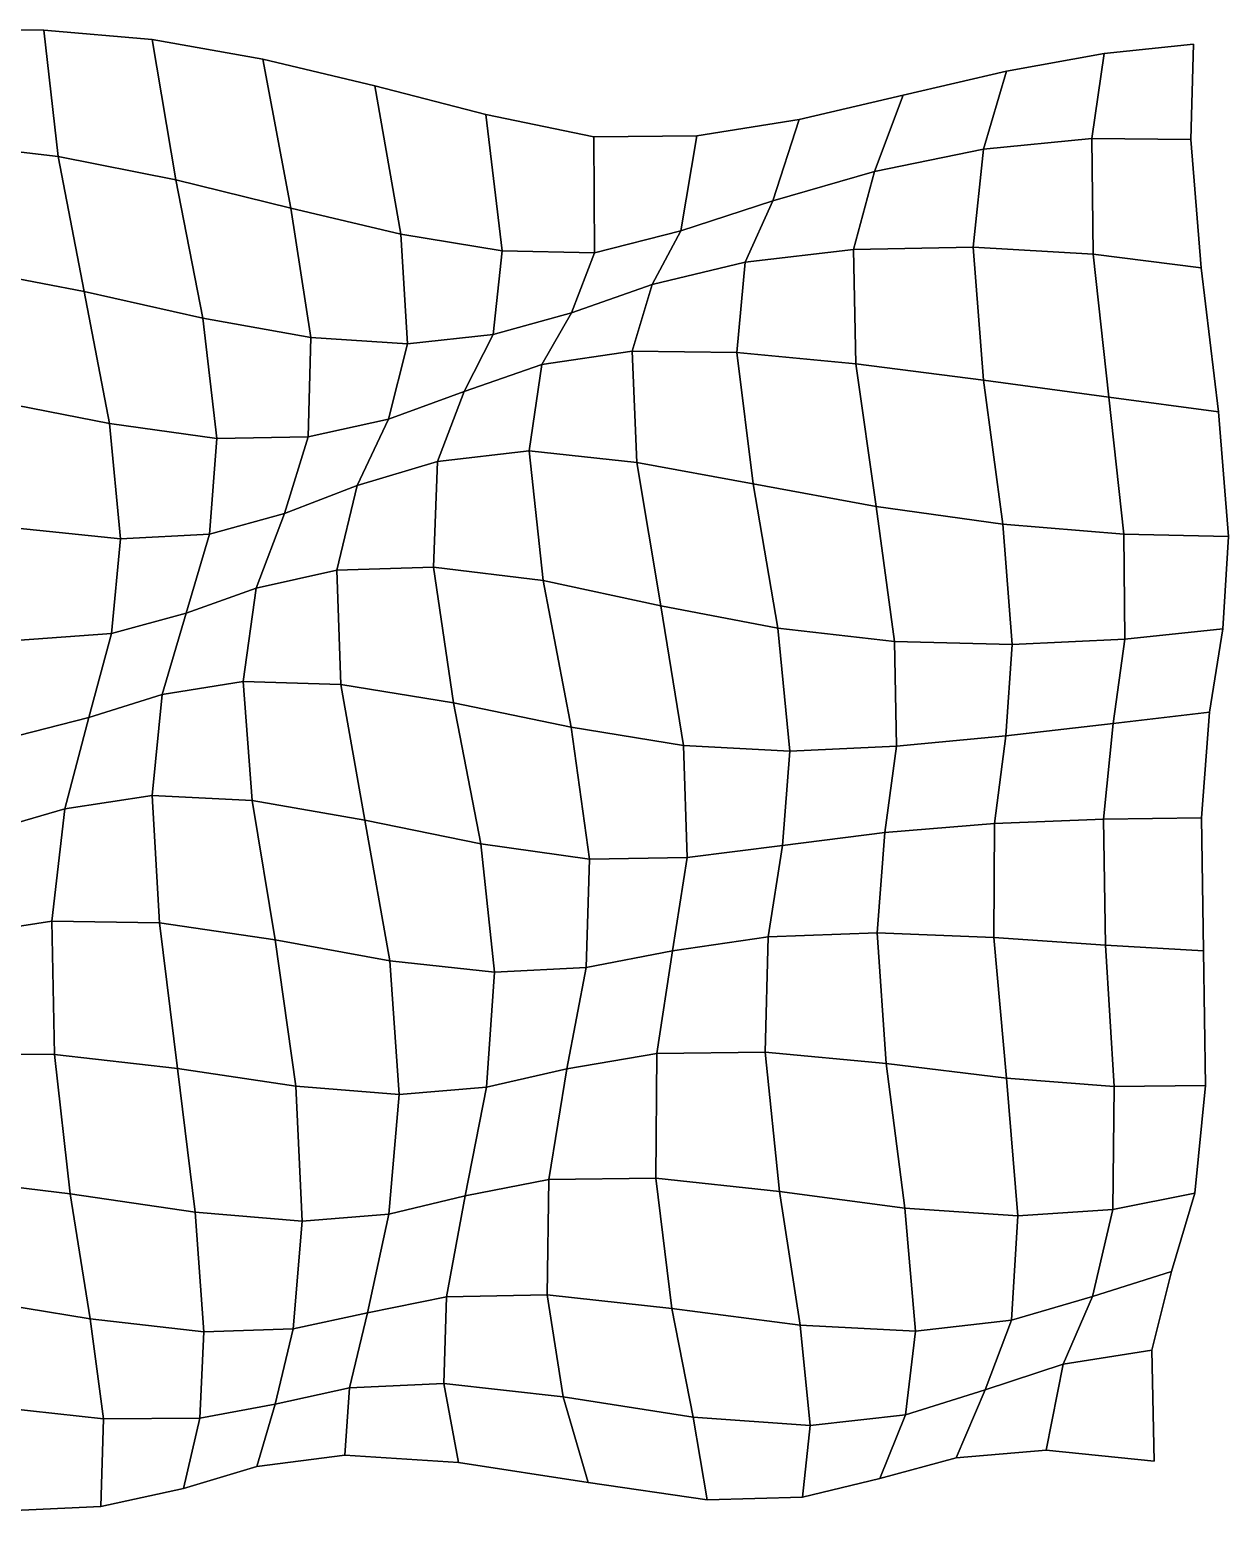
# Model space of a CAD drawing. Extents: x -161 to 226, y -128 to 123.
# Drawn here: x 25.9 to 226.3, y -125.2 to 122.5 of the extents above; entities that cross this region are included whole.
import ezdxf

# ---------------------------------------------------------------- set-up
doc = ezdxf.new("R2010")
doc.units = 0

msp = doc.modelspace()

# ---------------------------------------------------------------- linework, layer by layer
for points in [[(11.129912, 103.556992, 0.113869), (30.659983, 101.298538, 0.054351), (28.226265, 122.436394, 0.165864), (10.43576, 122.500076, -0.056439)], [(11.129912, 103.556992, 0.113869), (10.43576, 122.500076, -0.056439), (28.226265, 122.436394, 0.165864), (30.659983, 101.298538, 0.054351)], [(30.659983, 101.298538, 0.054351), (50.292259, 97.38485, -0.363871), (46.348145, 120.840393, -0.131485), (28.226265, 122.436394, 0.165864)], [(30.659983, 101.298538, 0.054351), (28.226265, 122.436394, 0.165864), (46.348145, 120.840393, -0.131485), (50.292259, 97.38485, -0.363871)], [(50.292259, 97.38485, -0.363871), (69.558548, 92.664703, -0.752942), (64.839272, 117.590988, -0.790169), (46.348145, 120.840393, -0.131485)], [(50.292259, 97.38485, -0.363871), (46.348145, 120.840393, -0.131485), (64.839272, 117.590988, -0.790169), (69.558548, 92.664703, -0.752942)], [(203.464096, 104.305305, -10.235073), (220.017929, 104.144096, -8.811409), (220.472977, 120.073524, -6.610961), (205.514603, 118.522903, -9.781789)], [(203.464096, 104.305305, -10.235073), (205.514603, 118.522903, -9.781789), (220.472977, 120.073524, -6.610961), (220.017929, 104.144096, -8.811409)], [(69.558548, 92.664703, -0.752942), (87.916672, 88.324089, -0.771845), (83.558258, 113.097473, -1.60099), (64.839272, 117.590988, -0.790169)], [(69.558548, 92.664703, -0.752942), (64.839272, 117.590988, -0.790169), (83.558258, 113.097473, -1.60099), (87.916672, 88.324089, -0.771845)], [(185.370819, 102.533638, -9.135234), (203.464096, 104.305305, -10.235073), (205.514603, 118.522903, -9.781789), (189.198853, 115.570473, -10.922756)], [(185.370819, 102.533638, -9.135234), (189.198853, 115.570473, -10.922756), (205.514603, 118.522903, -9.781789), (203.464096, 104.305305, -10.235073)], [(167.118378, 98.807701, -6.288638), (185.370819, 102.533638, -9.135234), (189.198853, 115.570473, -10.922756), (171.935089, 111.5177, -10.015054)], [(167.118378, 98.807701, -6.288638), (171.935089, 111.5177, -10.015054), (189.198853, 115.570473, -10.922756), (185.370819, 102.533638, -9.135234)], [(87.916672, 88.324089, -0.771845), (104.866936, 85.547951, -0.423244), (102.126274, 108.326698, -2.551062), (83.558258, 113.097473, -1.60099)], [(87.916672, 88.324089, -0.771845), (83.558258, 113.097473, -1.60099), (102.126274, 108.326698, -2.551062), (104.866936, 85.547951, -0.423244)], [(150.123932, 93.865562, -3.176717), (167.118378, 98.807701, -6.288638), (171.935089, 111.5177, -10.015054), (154.547852, 107.460701, -7.926346)], [(150.123932, 93.865562, -3.176717), (154.547852, 107.460701, -7.926346), (171.935089, 111.5177, -10.015054), (167.118378, 98.807701, -6.288638)], [(104.866936, 85.547951, -0.423244), (120.302025, 85.183922, -0.194877), (120.192978, 104.579475, -3.935951), (102.126274, 108.326698, -2.551062)], [(104.866936, 85.547951, -0.423244), (102.126274, 108.326698, -2.551062), (120.192978, 104.579475, -3.935951), (120.302025, 85.183922, -0.194877)], [(134.770645, 88.873596, -1.015427), (150.123932, 93.865562, -3.176717), (154.547852, 107.460701, -7.926346), (137.405075, 104.771469, -5.700324)], [(134.770645, 88.873596, -1.015427), (137.405075, 104.771469, -5.700324), (154.547852, 107.460701, -7.926346), (150.123932, 93.865562, -3.176717)], [(120.302025, 85.183922, -0.194877), (134.770645, 88.873596, -1.015427), (137.405075, 104.771469, -5.700324), (120.192978, 104.579475, -3.935951)], [(120.302025, 85.183922, -0.194877), (120.192978, 104.579475, -3.935951), (137.405075, 104.771469, -5.700324), (134.770645, 88.873596, -1.015427)], [(183.623764, 86.159637, -5.518043), (203.693344, 84.969551, -8.615091), (203.464096, 104.305305, -10.235073), (185.370819, 102.533638, -9.135234)], [(183.623764, 86.159637, -5.518043), (185.370819, 102.533638, -9.135234), (203.464096, 104.305305, -10.235073), (203.693344, 84.969551, -8.615091)], [(203.693344, 84.969551, -8.615091), (221.732681, 82.677872, -9.131246), (220.017929, 104.144096, -8.811409), (203.464096, 104.305305, -10.235073)], [(203.693344, 84.969551, -8.615091), (203.464096, 104.305305, -10.235073), (220.017929, 104.144096, -8.811409), (221.732681, 82.677872, -9.131246)], [(14.009765, 82.76268, -0.288332), (34.987026, 78.70369, -0.479485), (30.659983, 101.298538, 0.054351), (11.129912, 103.556992, 0.113869)], [(14.009765, 82.76268, -0.288332), (11.129912, 103.556992, 0.113869), (30.659983, 101.298538, 0.054351), (34.987026, 78.70369, -0.479485)], [(163.587936, 85.767853, -1.256935), (183.623764, 86.159637, -5.518043), (185.370819, 102.533638, -9.135234), (167.118378, 98.807701, -6.288638)], [(163.587936, 85.767853, -1.256935), (167.118378, 98.807701, -6.288638), (185.370819, 102.533638, -9.135234), (183.623764, 86.159637, -5.518043)], [(34.987026, 78.70369, -0.479485), (54.815304, 74.282639, -0.742433), (50.292259, 97.38485, -0.363871), (30.659983, 101.298538, 0.054351)], [(34.987026, 78.70369, -0.479485), (30.659983, 101.298538, 0.054351), (50.292259, 97.38485, -0.363871), (54.815304, 74.282639, -0.742433)], [(54.815304, 74.282639, -0.742433), (72.906349, 71.014534, -0.582525), (69.558548, 92.664703, -0.752942), (50.292259, 97.38485, -0.363871)], [(54.815304, 74.282639, -0.742433), (50.292259, 97.38485, -0.363871), (69.558548, 92.664703, -0.752942), (72.906349, 71.014534, -0.582525)], [(145.475616, 83.643173, 2.331428), (163.587936, 85.767853, -1.256935), (167.118378, 98.807701, -6.288638), (150.123932, 93.865562, -3.176717)], [(145.475616, 83.643173, 2.331428), (150.123932, 93.865562, -3.176717), (167.118378, 98.807701, -6.288638), (163.587936, 85.767853, -1.256935)], [(72.906349, 71.014534, -0.582525), (89.044792, 69.996689, 0.356927), (87.916672, 88.324089, -0.771845), (69.558548, 92.664703, -0.752942)], [(72.906349, 71.014534, -0.582525), (69.558548, 92.664703, -0.752942), (87.916672, 88.324089, -0.771845), (89.044792, 69.996689, 0.356927)], [(129.941879, 79.913261, 4.074838), (145.475616, 83.643173, 2.331428), (150.123932, 93.865562, -3.176717), (134.770645, 88.873596, -1.015427)], [(129.941879, 79.913261, 4.074838), (134.770645, 88.873596, -1.015427), (150.123932, 93.865562, -3.176717), (145.475616, 83.643173, 2.331428)], [(89.044792, 69.996689, 0.356927), (103.367104, 71.537178, 2.028534), (104.866936, 85.547951, -0.423244), (87.916672, 88.324089, -0.771845)], [(89.044792, 69.996689, 0.356927), (87.916672, 88.324089, -0.771845), (104.866936, 85.547951, -0.423244), (103.367104, 71.537178, 2.028534)], [(116.452072, 75.131073, 3.854017), (129.941879, 79.913261, 4.074838), (134.770645, 88.873596, -1.015427), (120.302025, 85.183922, -0.194877)], [(116.452072, 75.131073, 3.854017), (120.302025, 85.183922, -0.194877), (134.770645, 88.873596, -1.015427), (129.941879, 79.913261, 4.074838)], [(103.367104, 71.537178, 2.028534), (116.452072, 75.131073, 3.854017), (120.302025, 85.183922, -0.194877), (104.866936, 85.547951, -0.423244)], [(103.367104, 71.537178, 2.028534), (104.866936, 85.547951, -0.423244), (120.302025, 85.183922, -0.194877), (116.452072, 75.131073, 3.854017)], [(144.126755, 68.543892, 6.856968), (163.983398, 66.612778, 3.115497), (163.587936, 85.767853, -1.256935), (145.475616, 83.643173, 2.331428)], [(144.126755, 68.543892, 6.856968), (145.475616, 83.643173, 2.331428), (163.587936, 85.767853, -1.256935), (163.983398, 66.612778, 3.115497)], [(163.983398, 66.612778, 3.115497), (185.347992, 63.875656, -1.903019), (183.623764, 86.159637, -5.518043), (163.587936, 85.767853, -1.256935)], [(163.983398, 66.612778, 3.115497), (163.587936, 85.767853, -1.256935), (183.623764, 86.159637, -5.518043), (185.347992, 63.875656, -1.903019)], [(185.347992, 63.875656, -1.903019), (206.295822, 61.049259, -6.266135), (203.693344, 84.969551, -8.615091), (183.623764, 86.159637, -5.518043)], [(185.347992, 63.875656, -1.903019), (183.623764, 86.159637, -5.518043), (203.693344, 84.969551, -8.615091), (206.295822, 61.049259, -6.266135)], [(206.295822, 61.049259, -6.266135), (224.6427, 58.621609, -8.219111), (221.732681, 82.677872, -9.131246), (203.693344, 84.969551, -8.615091)], [(206.295822, 61.049259, -6.266135), (203.693344, 84.969551, -8.615091), (221.732681, 82.677872, -9.131246), (224.6427, 58.621609, -8.219111)], [(18.355474, 60.710381, -0.965712), (39.210003, 56.651306, -0.910897), (34.987026, 78.70369, -0.479485), (14.009765, 82.76268, -0.288332)], [(18.355474, 60.710381, -0.965712), (14.009765, 82.76268, -0.288332), (34.987026, 78.70369, -0.479485), (39.210003, 56.651306, -0.910897)], [(126.611259, 68.769882, 8.29543), (144.126755, 68.543892, 6.856968), (145.475616, 83.643173, 2.331428), (129.941879, 79.913261, 4.074838)], [(126.611259, 68.769882, 8.29543), (129.941879, 79.913261, 4.074838), (145.475616, 83.643173, 2.331428), (144.126755, 68.543892, 6.856968)], [(111.486816, 66.540436, 7.508692), (126.611259, 68.769882, 8.29543), (129.941879, 79.913261, 4.074838), (116.452072, 75.131073, 3.854017)], [(111.486816, 66.540436, 7.508692), (116.452072, 75.131073, 3.854017), (129.941879, 79.913261, 4.074838), (126.611259, 68.769882, 8.29543)], [(39.210003, 56.651306, -0.910897), (57.19186, 54.160713, -0.633072), (54.815304, 74.282639, -0.742433), (34.987026, 78.70369, -0.479485)], [(39.210003, 56.651306, -0.910897), (34.987026, 78.70369, -0.479485), (54.815304, 74.282639, -0.742433), (57.19186, 54.160713, -0.633072)], [(98.527328, 61.986275, 4.687733), (111.486816, 66.540436, 7.508692), (116.452072, 75.131073, 3.854017), (103.367104, 71.537178, 2.028534)], [(98.527328, 61.986275, 4.687733), (103.367104, 71.537178, 2.028534), (116.452072, 75.131073, 3.854017), (111.486816, 66.540436, 7.508692)], [(57.19186, 54.160713, -0.633072), (72.448959, 54.40892, 0.285185), (72.906349, 71.014534, -0.582525), (54.815304, 74.282639, -0.742433)], [(57.19186, 54.160713, -0.633072), (54.815304, 74.282639, -0.742433), (72.906349, 71.014534, -0.582525), (72.448959, 54.40892, 0.285185)], [(72.448959, 54.40892, 0.285185), (85.859261, 57.387405, 2.093662), (89.044792, 69.996689, 0.356927), (72.906349, 71.014534, -0.582525)], [(72.448959, 54.40892, 0.285185), (72.906349, 71.014534, -0.582525), (89.044792, 69.996689, 0.356927), (85.859261, 57.387405, 2.093662)], [(85.859261, 57.387405, 2.093662), (98.527328, 61.986275, 4.687733), (103.367104, 71.537178, 2.028534), (89.044792, 69.996689, 0.356927)], [(85.859261, 57.387405, 2.093662), (89.044792, 69.996689, 0.356927), (103.367104, 71.537178, 2.028534), (98.527328, 61.986275, 4.687733)], [(109.389328, 52.091503, 10.513607), (127.386185, 50.160557, 11.222228), (126.611259, 68.769882, 8.29543), (111.486816, 66.540436, 7.508692)], [(109.389328, 52.091503, 10.513607), (111.486816, 66.540436, 7.508692), (126.611259, 68.769882, 8.29543), (127.386185, 50.160557, 11.222228)], [(127.386185, 50.160557, 11.222228), (146.824753, 46.559002, 9.741722), (144.126755, 68.543892, 6.856968), (126.611259, 68.769882, 8.29543)], [(127.386185, 50.160557, 11.222228), (126.611259, 68.769882, 8.29543), (144.126755, 68.543892, 6.856968), (146.824753, 46.559002, 9.741722)], [(146.824753, 46.559002, 9.741722), (167.402191, 42.767727, 5.935435), (163.983398, 66.612778, 3.115497), (144.126755, 68.543892, 6.856968)], [(146.824753, 46.559002, 9.741722), (144.126755, 68.543892, 6.856968), (163.983398, 66.612778, 3.115497), (167.402191, 42.767727, 5.935435)], [(94.077507, 50.325798, 7.436143), (109.389328, 52.091503, 10.513607), (111.486816, 66.540436, 7.508692), (98.527328, 61.986275, 4.687733)], [(94.077507, 50.325798, 7.436143), (98.527328, 61.986275, 4.687733), (111.486816, 66.540436, 7.508692), (109.389328, 52.091503, 10.513607)], [(167.402191, 42.767727, 5.935435), (188.565323, 39.806362, 0.682256), (185.347992, 63.875656, -1.903019), (163.983398, 66.612778, 3.115497)], [(167.402191, 42.767727, 5.935435), (163.983398, 66.612778, 3.115497), (185.347992, 63.875656, -1.903019), (188.565323, 39.806362, 0.682256)], [(80.644455, 46.29995, 4.449729), (94.077507, 50.325798, 7.436143), (98.527328, 61.986275, 4.687733), (85.859261, 57.387405, 2.093662)], [(80.644455, 46.29995, 4.449729), (85.859261, 57.387405, 2.093662), (98.527328, 61.986275, 4.687733), (94.077507, 50.325798, 7.436143)], [(188.565323, 39.806362, 0.682256), (208.819275, 38.155014, -4.140823), (206.295822, 61.049259, -6.266135), (185.347992, 63.875656, -1.903019)], [(188.565323, 39.806362, 0.682256), (185.347992, 63.875656, -1.903019), (206.295822, 61.049259, -6.266135), (208.819275, 38.155014, -4.140823)], [(22.186365, 39.344353, -1.630153), (41.04895, 37.395824, -0.902263), (39.210003, 56.651306, -0.910897), (18.355474, 60.710381, -0.965712)], [(22.186365, 39.344353, -1.630153), (18.355474, 60.710381, -0.965712), (39.210003, 56.651306, -0.910897), (41.04895, 37.395824, -0.902263)], [(208.819275, 38.155014, -4.140823), (226.292877, 37.791634, -6.748773), (224.6427, 58.621609, -8.219111), (206.295822, 61.049259, -6.266135)], [(208.819275, 38.155014, -4.140823), (206.295822, 61.049259, -6.266135), (224.6427, 58.621609, -8.219111), (226.292877, 37.791634, -6.748773)], [(68.454948, 41.608612, 2.010206), (80.644455, 46.29995, 4.449729), (85.859261, 57.387405, 2.093662), (72.448959, 54.40892, 0.285185)], [(68.454948, 41.608612, 2.010206), (72.448959, 54.40892, 0.285185), (85.859261, 57.387405, 2.093662), (80.644455, 46.29995, 4.449729)], [(41.04895, 37.395824, -0.902263), (55.949421, 38.182484, 0.25144), (57.19186, 54.160713, -0.633072), (39.210003, 56.651306, -0.910897)], [(41.04895, 37.395824, -0.902263), (39.210003, 56.651306, -0.910897), (57.19186, 54.160713, -0.633072), (55.949421, 38.182484, 0.25144)], [(55.949421, 38.182484, 0.25144), (68.454948, 41.608612, 2.010206), (72.448959, 54.40892, 0.285185), (57.19186, 54.160713, -0.633072)], [(55.949421, 38.182484, 0.25144), (57.19186, 54.160713, -0.633072), (72.448959, 54.40892, 0.285185), (68.454948, 41.608612, 2.010206)], [(93.398598, 32.651146, 9.990458), (111.737534, 30.421755, 12.770435), (109.389328, 52.091503, 10.513607), (94.077507, 50.325798, 7.436143)], [(93.398598, 32.651146, 9.990458), (94.077507, 50.325798, 7.436143), (109.389328, 52.091503, 10.513607), (111.737534, 30.421755, 12.770435)], [(111.737534, 30.421755, 12.770435), (131.418381, 26.164051, 12.896649), (127.386185, 50.160557, 11.222228), (109.389328, 52.091503, 10.513607)], [(111.737534, 30.421755, 12.770435), (109.389328, 52.091503, 10.513607), (127.386185, 50.160557, 11.222228), (131.418381, 26.164051, 12.896649)], [(77.224426, 32.133579, 7.014941), (93.398598, 32.651146, 9.990458), (94.077507, 50.325798, 7.436143), (80.644455, 46.29995, 4.449729)], [(77.224426, 32.133579, 7.014941), (80.644455, 46.29995, 4.449729), (94.077507, 50.325798, 7.436143), (93.398598, 32.651146, 9.990458)], [(131.418381, 26.164051, 12.896649), (150.946182, 22.448025, 11.026648), (146.824753, 46.559002, 9.741722), (127.386185, 50.160557, 11.222228)], [(131.418381, 26.164051, 12.896649), (127.386185, 50.160557, 11.222228), (146.824753, 46.559002, 9.741722), (150.946182, 22.448025, 11.026648)], [(63.762051, 29.107656, 4.176687), (77.224426, 32.133579, 7.014941), (80.644455, 46.29995, 4.449729), (68.454948, 41.608612, 2.010206)], [(63.762051, 29.107656, 4.176687), (68.454948, 41.608612, 2.010206), (80.644455, 46.29995, 4.449729), (77.224426, 32.133579, 7.014941)], [(150.946182, 22.448025, 11.026648), (170.498245, 20.237425, 7.125155), (167.402191, 42.767727, 5.935435), (146.824753, 46.559002, 9.741722)], [(150.946182, 22.448025, 11.026648), (146.824753, 46.559002, 9.741722), (167.402191, 42.767727, 5.935435), (170.498245, 20.237425, 7.125155)], [(170.498245, 20.237425, 7.125155), (190.155975, 19.720161, 2.035757), (188.565323, 39.806362, 0.682256), (167.402191, 42.767727, 5.935435)], [(170.498245, 20.237425, 7.125155), (167.402191, 42.767727, 5.935435), (188.565323, 39.806362, 0.682256), (190.155975, 19.720161, 2.035757)], [(52.037746, 24.951237, 1.605334), (63.762051, 29.107656, 4.176687), (68.454948, 41.608612, 2.010206), (55.949421, 38.182484, 0.25144)], [(52.037746, 24.951237, 1.605334), (55.949421, 38.182484, 0.25144), (68.454948, 41.608612, 2.010206), (63.762051, 29.107656, 4.176687)], [(190.155975, 19.720161, 2.035757), (208.969208, 20.582964, -2.587966), (208.819275, 38.155014, -4.140823), (188.565323, 39.806362, 0.682256)], [(190.155975, 19.720161, 2.035757), (188.565323, 39.806362, 0.682256), (208.819275, 38.155014, -4.140823), (208.969208, 20.582964, -2.587966)], [(23.507675, 20.385052, -2.266618), (39.566292, 21.567484, -0.594221), (41.04895, 37.395824, -0.902263), (22.186365, 39.344353, -1.630153)], [(23.507675, 20.385052, -2.266618), (22.186365, 39.344353, -1.630153), (41.04895, 37.395824, -0.902263), (39.566292, 21.567484, -0.594221)], [(39.566292, 21.567484, -0.594221), (52.037746, 24.951237, 1.605334), (55.949421, 38.182484, 0.25144), (41.04895, 37.395824, -0.902263)], [(39.566292, 21.567484, -0.594221), (41.04895, 37.395824, -0.902263), (55.949421, 38.182484, 0.25144), (52.037746, 24.951237, 1.605334)], [(208.969208, 20.582964, -2.587966), (225.384613, 22.324286, -5.175271), (226.292877, 37.791634, -6.748773), (208.819275, 38.155014, -4.140823)], [(208.969208, 20.582964, -2.587966), (208.819275, 38.155014, -4.140823), (226.292877, 37.791634, -6.748773), (225.384613, 22.324286, -5.175271)], [(77.918892, 13.002623, 8.987273), (96.75811, 9.978196, 11.75102), (93.398598, 32.651146, 9.990458), (77.224426, 32.133579, 7.014941)], [(77.918892, 13.002623, 8.987273), (77.224426, 32.133579, 7.014941), (93.398598, 32.651146, 9.990458), (96.75811, 9.978196, 11.75102)], [(96.75811, 9.978196, 11.75102), (116.390778, 5.88465, 13.937703), (111.737534, 30.421755, 12.770435), (93.398598, 32.651146, 9.990458)], [(96.75811, 9.978196, 11.75102), (93.398598, 32.651146, 9.990458), (111.737534, 30.421755, 12.770435), (116.390778, 5.88465, 13.937703)], [(61.552101, 13.541881, 5.87092), (77.918892, 13.002623, 8.987273), (77.224426, 32.133579, 7.014941), (63.762051, 29.107656, 4.176687)], [(61.552101, 13.541881, 5.87092), (63.762051, 29.107656, 4.176687), (77.224426, 32.133579, 7.014941), (77.918892, 13.002623, 8.987273)], [(116.390778, 5.88465, 13.937703), (135.208572, 2.822798, 13.225047), (131.418381, 26.164051, 12.896649), (111.737534, 30.421755, 12.770435)], [(116.390778, 5.88465, 13.937703), (111.737534, 30.421755, 12.770435), (131.418381, 26.164051, 12.896649), (135.208572, 2.822798, 13.225047)], [(48.049034, 11.349056, 2.574723), (61.552101, 13.541881, 5.87092), (63.762051, 29.107656, 4.176687), (52.037746, 24.951237, 1.605334)], [(48.049034, 11.349056, 2.574723), (52.037746, 24.951237, 1.605334), (63.762051, 29.107656, 4.176687), (61.552101, 13.541881, 5.87092)], [(35.741158, 7.490317, -0.623869), (48.049034, 11.349056, 2.574723), (52.037746, 24.951237, 1.605334), (39.566292, 21.567484, -0.594221)], [(35.741158, 7.490317, -0.623869), (39.566292, 21.567484, -0.594221), (52.037746, 24.951237, 1.605334), (48.049034, 11.349056, 2.574723)], [(135.208572, 2.822798, 13.225047), (152.987167, 1.907653, 10.756345), (150.946182, 22.448025, 11.026648), (131.418381, 26.164051, 12.896649)], [(135.208572, 2.822798, 13.225047), (131.418381, 26.164051, 12.896649), (150.946182, 22.448025, 11.026648), (152.987167, 1.907653, 10.756345)], [(152.987167, 1.907653, 10.756345), (170.778961, 2.715439, 6.729251), (170.498245, 20.237425, 7.125155), (150.946182, 22.448025, 11.026648)], [(152.987167, 1.907653, 10.756345), (150.946182, 22.448025, 11.026648), (170.498245, 20.237425, 7.125155), (170.778961, 2.715439, 6.729251)], [(207.0504, 6.502621, -1.861797), (223.134689, 8.396901, -3.882868), (225.384613, 22.324286, -5.175271), (208.969208, 20.582964, -2.587966)], [(207.0504, 6.502621, -1.861797), (208.969208, 20.582964, -2.587966), (225.384613, 22.324286, -5.175271), (223.134689, 8.396901, -3.882868)], [(21.58445, 3.870263, -3.182042), (35.741158, 7.490317, -0.623869), (39.566292, 21.567484, -0.594221), (23.507675, 20.385052, -2.266618)], [(21.58445, 3.870263, -3.182042), (23.507675, 20.385052, -2.266618), (39.566292, 21.567484, -0.594221), (35.741158, 7.490317, -0.623869)], [(170.778961, 2.715439, 6.729251), (189.087204, 4.464866, 2.044523), (190.155975, 19.720161, 2.035757), (170.498245, 20.237425, 7.125155)], [(170.778961, 2.715439, 6.729251), (170.498245, 20.237425, 7.125155), (190.155975, 19.720161, 2.035757), (189.087204, 4.464866, 2.044523)], [(189.087204, 4.464866, 2.044523), (207.0504, 6.502621, -1.861797), (208.969208, 20.582964, -2.587966), (190.155975, 19.720161, 2.035757)], [(189.087204, 4.464866, 2.044523), (190.155975, 19.720161, 2.035757), (208.969208, 20.582964, -2.587966), (207.0504, 6.502621, -1.861797)], [(46.340794, -5.545197, 2.023632), (63.054955, -6.368455, 5.870545), (61.552101, 13.541881, 5.87092), (48.049034, 11.349056, 2.574723)], [(46.340794, -5.545197, 2.023632), (48.049034, 11.349056, 2.574723), (61.552101, 13.541881, 5.87092), (63.054955, -6.368455, 5.870545)], [(63.054955, -6.368455, 5.870545), (81.896706, -9.667831, 9.220383), (77.918892, 13.002623, 8.987273), (61.552101, 13.541881, 5.87092)], [(63.054955, -6.368455, 5.870545), (61.552101, 13.541881, 5.87092), (77.918892, 13.002623, 8.987273), (81.896706, -9.667831, 9.220383)], [(81.896706, -9.667831, 9.220383), (101.291428, -13.603781, 11.795061), (96.75811, 9.978196, 11.75102), (77.918892, 13.002623, 8.987273)], [(81.896706, -9.667831, 9.220383), (77.918892, 13.002623, 8.987273), (96.75811, 9.978196, 11.75102), (101.291428, -13.603781, 11.795061)], [(31.746834, -7.77581, -1.793974), (46.340794, -5.545197, 2.023632), (48.049034, 11.349056, 2.574723), (35.741158, 7.490317, -0.623869)], [(31.746834, -7.77581, -1.793974), (35.741158, 7.490317, -0.623869), (48.049034, 11.349056, 2.574723), (46.340794, -5.545197, 2.023632)], [(101.291428, -13.603781, 11.795061), (119.49855, -16.149197, 13.367009), (116.390778, 5.88465, 13.937703), (96.75811, 9.978196, 11.75102)], [(101.291428, -13.603781, 11.795061), (96.75811, 9.978196, 11.75102), (116.390778, 5.88465, 13.937703), (119.49855, -16.149197, 13.367009)], [(17.394295, -11.909961, -4.723533), (31.746834, -7.77581, -1.793974), (35.741158, 7.490317, -0.623869), (21.58445, 3.870263, -3.182042)], [(17.394295, -11.909961, -4.723533), (21.58445, 3.870263, -3.182042), (35.741158, 7.490317, -0.623869), (31.746834, -7.77581, -1.793974)], [(205.399841, -9.500422, -1.820912), (221.797226, -9.250976, -3.027688), (223.134689, 8.396901, -3.882868), (207.0504, 6.502621, -1.861797)], [(205.399841, -9.500422, -1.820912), (207.0504, 6.502621, -1.861797), (223.134689, 8.396901, -3.882868), (221.797226, -9.250976, -3.027688)], [(119.49855, -16.149197, 13.367009), (135.794189, -15.872828, 11.924677), (135.208572, 2.822798, 13.225047), (116.390778, 5.88465, 13.937703)], [(119.49855, -16.149197, 13.367009), (116.390778, 5.88465, 13.937703), (135.208572, 2.822798, 13.225047), (135.794189, -15.872828, 11.924677)], [(187.182449, -10.235346, 1.063974), (205.399841, -9.500422, -1.820912), (207.0504, 6.502621, -1.861797), (189.087204, 4.464866, 2.044523)], [(187.182449, -10.235346, 1.063974), (189.087204, 4.464866, 2.044523), (207.0504, 6.502621, -1.861797), (205.399841, -9.500422, -1.820912)], [(135.794189, -15.872828, 11.924677), (151.759415, -13.909453, 8.981501), (152.987167, 1.907653, 10.756345), (135.208572, 2.822798, 13.225047)], [(135.794189, -15.872828, 11.924677), (135.208572, 2.822798, 13.225047), (152.987167, 1.907653, 10.756345), (151.759415, -13.909453, 8.981501)], [(151.759415, -13.909453, 8.981501), (168.844055, -11.735287, 5.042125), (170.778961, 2.715439, 6.729251), (152.987167, 1.907653, 10.756345)], [(151.759415, -13.909453, 8.981501), (152.987167, 1.907653, 10.756345), (170.778961, 2.715439, 6.729251), (168.844055, -11.735287, 5.042125)], [(168.844055, -11.735287, 5.042125), (187.182449, -10.235346, 1.063974), (189.087204, 4.464866, 2.044523), (170.778961, 2.715439, 6.729251)], [(168.844055, -11.735287, 5.042125), (170.778961, 2.715439, 6.729251), (189.087204, 4.464866, 2.044523), (187.182449, -10.235346, 1.063974)], [(29.570225, -26.52841, -4.453536), (47.580711, -26.820543, -0.771793), (46.340794, -5.545197, 2.023632), (31.746834, -7.77581, -1.793974)], [(29.570225, -26.52841, -4.453536), (31.746834, -7.77581, -1.793974), (46.340794, -5.545197, 2.023632), (47.580711, -26.820543, -0.771793)], [(47.580711, -26.820543, -0.771793), (66.897095, -29.674417, 3.193972), (63.054955, -6.368455, 5.870545), (46.340794, -5.545197, 2.023632)], [(47.580711, -26.820543, -0.771793), (46.340794, -5.545197, 2.023632), (63.054955, -6.368455, 5.870545), (66.897095, -29.674417, 3.193972)], [(66.897095, -29.674417, 3.193972), (86.097511, -33.159966, 6.641531), (81.896706, -9.667831, 9.220383), (63.054955, -6.368455, 5.870545)], [(66.897095, -29.674417, 3.193972), (63.054955, -6.368455, 5.870545), (81.896706, -9.667831, 9.220383), (86.097511, -33.159966, 6.641531)], [(13.030821, -29.122341, -6.828859), (29.570225, -26.52841, -4.453536), (31.746834, -7.77581, -1.793974), (17.394295, -11.909961, -4.723533)], [(13.030821, -29.122341, -6.828859), (17.394295, -11.909961, -4.723533), (31.746834, -7.77581, -1.793974), (29.570225, -26.52841, -4.453536)], [(86.097511, -33.159966, 6.641531), (103.590622, -35.050465, 9.096153), (101.291428, -13.603781, 11.795061), (81.896706, -9.667831, 9.220383)], [(86.097511, -33.159966, 6.641531), (81.896706, -9.667831, 9.220383), (101.291428, -13.603781, 11.795061), (103.590622, -35.050465, 9.096153)], [(187.068924, -29.265455, -0.452297), (205.748627, -30.557549, -2.084124), (205.399841, -9.500422, -1.820912), (187.182449, -10.235346, 1.063974)], [(187.068924, -29.265455, -0.452297), (187.182449, -10.235346, 1.063974), (205.399841, -9.500422, -1.820912), (205.748627, -30.557549, -2.084124)], [(205.748627, -30.557549, -2.084124), (222.110718, -31.492933, -2.462085), (221.797226, -9.250976, -3.027688), (205.399841, -9.500422, -1.820912)], [(205.748627, -30.557549, -2.084124), (205.399841, -9.500422, -1.820912), (221.797226, -9.250976, -3.027688), (222.110718, -31.492933, -2.462085)], [(149.363037, -29.169205, 5.696944), (167.59697, -28.475929, 2.383198), (168.844055, -11.735287, 5.042125), (151.759415, -13.909453, 8.981501)], [(149.363037, -29.169205, 5.696944), (151.759415, -13.909453, 8.981501), (168.844055, -11.735287, 5.042125), (167.59697, -28.475929, 2.383198)], [(167.59697, -28.475929, 2.383198), (187.068924, -29.265455, -0.452297), (187.182449, -10.235346, 1.063974), (168.844055, -11.735287, 5.042125)], [(167.59697, -28.475929, 2.383198), (168.844055, -11.735287, 5.042125), (187.182449, -10.235346, 1.063974), (187.068924, -29.265455, -0.452297)], [(103.590622, -35.050465, 9.096153), (118.914902, -34.26989, 10.228638), (119.49855, -16.149197, 13.367009), (101.291428, -13.603781, 11.795061)], [(103.590622, -35.050465, 9.096153), (101.291428, -13.603781, 11.795061), (119.49855, -16.149197, 13.367009), (118.914902, -34.26989, 10.228638)], [(133.37471, -31.498596, 8.568623), (149.363037, -29.169205, 5.696944), (151.759415, -13.909453, 8.981501), (135.794189, -15.872828, 11.924677)], [(133.37471, -31.498596, 8.568623), (135.794189, -15.872828, 11.924677), (151.759415, -13.909453, 8.981501), (149.363037, -29.169205, 5.696944)], [(118.914902, -34.26989, 10.228638), (133.37471, -31.498596, 8.568623), (135.794189, -15.872828, 11.924677), (119.49855, -16.149197, 13.367009)], [(118.914902, -34.26989, 10.228638), (119.49855, -16.149197, 13.367009), (135.794189, -15.872828, 11.924677), (133.37471, -31.498596, 8.568623)], [(10.594591, -48.686028, -8.692824), (30.02803, -48.816696, -7.878134), (29.570225, -26.52841, -4.453536), (13.030821, -29.122341, -6.828859)], [(10.594591, -48.686028, -8.692824), (13.030821, -29.122341, -6.828859), (29.570225, -26.52841, -4.453536), (30.02803, -48.816696, -7.878134)], [(30.02803, -48.816696, -7.878134), (50.594074, -51.155144, -5.312213), (47.580711, -26.820543, -0.771793), (29.570225, -26.52841, -4.453536)], [(30.02803, -48.816696, -7.878134), (29.570225, -26.52841, -4.453536), (47.580711, -26.820543, -0.771793), (50.594074, -51.155144, -5.312213)], [(50.594074, -51.155144, -5.312213), (70.371773, -54.092991, -1.942944), (66.897095, -29.674417, 3.193972), (47.580711, -26.820543, -0.771793)], [(50.594074, -51.155144, -5.312213), (47.580711, -26.820543, -0.771793), (66.897095, -29.674417, 3.193972), (70.371773, -54.092991, -1.942944)], [(70.371773, -54.092991, -1.942944), (87.677299, -55.497849, 1.264622), (86.097511, -33.159966, 6.641531), (66.897095, -29.674417, 3.193972)], [(70.371773, -54.092991, -1.942944), (66.897095, -29.674417, 3.193972), (86.097511, -33.159966, 6.641531), (87.677299, -55.497849, 1.264622)], [(130.749985, -48.6353, 3.491411), (148.862015, -48.455776, 1.516272), (149.363037, -29.169205, 5.696944), (133.37471, -31.498596, 8.568623)], [(130.749985, -48.6353, 3.491411), (133.37471, -31.498596, 8.568623), (149.363037, -29.169205, 5.696944), (148.862015, -48.455776, 1.516272)], [(148.862015, -48.455776, 1.516272), (169.056549, -50.343067, -0.49454), (167.59697, -28.475929, 2.383198), (149.363037, -29.169205, 5.696944)], [(148.862015, -48.455776, 1.516272), (149.363037, -29.169205, 5.696944), (167.59697, -28.475929, 2.383198), (169.056549, -50.343067, -0.49454)], [(169.056549, -50.343067, -0.49454), (189.173462, -52.763073, -1.822988), (187.068924, -29.265455, -0.452297), (167.59697, -28.475929, 2.383198)], [(169.056549, -50.343067, -0.49454), (167.59697, -28.475929, 2.383198), (187.068924, -29.265455, -0.452297), (189.173462, -52.763073, -1.822988)], [(189.173462, -52.763073, -1.822988), (207.172989, -54.171406, -2.202478), (205.748627, -30.557549, -2.084124), (187.068924, -29.265455, -0.452297)], [(189.173462, -52.763073, -1.822988), (187.068924, -29.265455, -0.452297), (205.748627, -30.557549, -2.084124), (207.172989, -54.171406, -2.202478)], [(115.660858, -51.205723, 4.581147), (130.749985, -48.6353, 3.491411), (133.37471, -31.498596, 8.568623), (118.914902, -34.26989, 10.228638)], [(115.660858, -51.205723, 4.581147), (118.914902, -34.26989, 10.228638), (133.37471, -31.498596, 8.568623), (130.749985, -48.6353, 3.491411)], [(207.172989, -54.171406, -2.202478), (222.448227, -54.019295, -1.993904), (222.110718, -31.492933, -2.462085), (205.748627, -30.557549, -2.084124)], [(207.172989, -54.171406, -2.202478), (205.748627, -30.557549, -2.084124), (222.110718, -31.492933, -2.462085), (222.448227, -54.019295, -1.993904)], [(87.677299, -55.497849, 1.264622), (102.268364, -54.278519, 3.590761), (103.590622, -35.050465, 9.096153), (86.097511, -33.159966, 6.641531)], [(87.677299, -55.497849, 1.264622), (86.097511, -33.159966, 6.641531), (103.590622, -35.050465, 9.096153), (102.268364, -54.278519, 3.590761)], [(102.268364, -54.278519, 3.590761), (115.660858, -51.205723, 4.581147), (118.914902, -34.26989, 10.228638), (103.590622, -35.050465, 9.096153)], [(102.268364, -54.278519, 3.590761), (103.590622, -35.050465, 9.096153), (118.914902, -34.26989, 10.228638), (115.660858, -51.205723, 4.581147)], [(11.154471, -69.495712, -8.996294), (32.628242, -72.136536, -10.285529), (30.02803, -48.816696, -7.878134), (10.594591, -48.686028, -8.692824)], [(11.154471, -69.495712, -8.996294), (10.594591, -48.686028, -8.692824), (30.02803, -48.816696, -7.878134), (32.628242, -72.136536, -10.285529)], [(32.628242, -72.136536, -10.285529), (53.529739, -75.207512, -9.607841), (50.594074, -51.155144, -5.312213), (30.02803, -48.816696, -7.878134)], [(32.628242, -72.136536, -10.285529), (30.02803, -48.816696, -7.878134), (50.594074, -51.155144, -5.312213), (53.529739, -75.207512, -9.607841)], [(112.682831, -69.712425, -1.862151), (130.589203, -69.476746, -1.74751), (130.749985, -48.6353, 3.491411), (115.660858, -51.205723, 4.581147)], [(112.682831, -69.712425, -1.862151), (115.660858, -51.205723, 4.581147), (130.749985, -48.6353, 3.491411), (130.589203, -69.476746, -1.74751)], [(130.589203, -69.476746, -1.74751), (151.262726, -71.720062, -2.204457), (148.862015, -48.455776, 1.516272), (130.749985, -48.6353, 3.491411)], [(130.589203, -69.476746, -1.74751), (130.749985, -48.6353, 3.491411), (148.862015, -48.455776, 1.516272), (151.262726, -71.720062, -2.204457)], [(151.262726, -71.720062, -2.204457), (172.210846, -74.508926, -2.560909), (169.056549, -50.343067, -0.49454), (148.862015, -48.455776, 1.516272)], [(151.262726, -71.720062, -2.204457), (148.862015, -48.455776, 1.516272), (169.056549, -50.343067, -0.49454), (172.210846, -74.508926, -2.560909)], [(53.529739, -75.207512, -9.607841), (71.45224, -76.696716, -7.560244), (70.371773, -54.092991, -1.942944), (50.594074, -51.155144, -5.312213)], [(53.529739, -75.207512, -9.607841), (50.594074, -51.155144, -5.312213), (70.371773, -54.092991, -1.942944), (71.45224, -76.696716, -7.560244)], [(98.68013, -72.44767, -2.984322), (112.682831, -69.712425, -1.862151), (115.660858, -51.205723, 4.581147), (102.268364, -54.278519, 3.590761)], [(98.68013, -72.44767, -2.984322), (102.268364, -54.278519, 3.590761), (115.660858, -51.205723, 4.581147), (112.682831, -69.712425, -1.862151)], [(172.210846, -74.508926, -2.560909), (191.097351, -75.807571, -2.442985), (189.173462, -52.763073, -1.822988), (169.056549, -50.343067, -0.49454)], [(172.210846, -74.508926, -2.560909), (169.056549, -50.343067, -0.49454), (189.173462, -52.763073, -1.822988), (191.097351, -75.807571, -2.442985)], [(71.45224, -76.696716, -7.560244), (85.9076, -75.517815, -5.066723), (87.677299, -55.497849, 1.264622), (70.371773, -54.092991, -1.942944)], [(71.45224, -76.696716, -7.560244), (70.371773, -54.092991, -1.942944), (87.677299, -55.497849, 1.264622), (85.9076, -75.517815, -5.066723)], [(85.9076, -75.517815, -5.066723), (98.68013, -72.44767, -2.984322), (102.268364, -54.278519, 3.590761), (87.677299, -55.497849, 1.264622)], [(85.9076, -75.517815, -5.066723), (87.677299, -55.497849, 1.264622), (102.268364, -54.278519, 3.590761), (98.68013, -72.44767, -2.984322)], [(191.097351, -75.807571, -2.442985), (206.964615, -74.74234, -1.973967), (207.172989, -54.171406, -2.202478), (189.173462, -52.763073, -1.822988)], [(191.097351, -75.807571, -2.442985), (189.173462, -52.763073, -1.822988), (207.172989, -54.171406, -2.202478), (206.964615, -74.74234, -1.973967)], [(206.964615, -74.74234, -1.973967), (220.677353, -71.980629, -1.665723), (222.448227, -54.019295, -1.993904), (207.172989, -54.171406, -2.202478)], [(206.964615, -74.74234, -1.973967), (207.172989, -54.171406, -2.202478), (222.448227, -54.019295, -1.993904), (220.677353, -71.980629, -1.665723)], [(14.197935, -89.427048, -6.834845), (35.963223, -92.986427, -9.870599), (32.628242, -72.136536, -10.285529), (11.154471, -69.495712, -8.996294)], [(14.197935, -89.427048, -6.834845), (11.154471, -69.495712, -8.996294), (32.628242, -72.136536, -10.285529), (35.963223, -92.986427, -9.870599)], [(95.576469, -89.357689, -7.746842), (112.372757, -89.000648, -6.466931), (112.682831, -69.712425, -1.862151), (98.68013, -72.44767, -2.984322)], [(95.576469, -89.357689, -7.746842), (98.68013, -72.44767, -2.984322), (112.682831, -69.712425, -1.862151), (112.372757, -89.000648, -6.466931)], [(112.372757, -89.000648, -6.466931), (133.225662, -91.260948, -5.16162), (130.589203, -69.476746, -1.74751), (112.682831, -69.712425, -1.862151)], [(112.372757, -89.000648, -6.466931), (112.682831, -69.712425, -1.862151), (130.589203, -69.476746, -1.74751), (133.225662, -91.260948, -5.16162)], [(133.225662, -91.260948, -5.16162), (154.69281, -94.087585, -4.193854), (151.262726, -71.720062, -2.204457), (130.589203, -69.476746, -1.74751)], [(133.225662, -91.260948, -5.16162), (130.589203, -69.476746, -1.74751), (151.262726, -71.720062, -2.204457), (154.69281, -94.087585, -4.193854)], [(154.69281, -94.087585, -4.193854), (173.989151, -95.102364, -3.257048), (172.210846, -74.508926, -2.560909), (151.262726, -71.720062, -2.204457)], [(154.69281, -94.087585, -4.193854), (151.262726, -71.720062, -2.204457), (172.210846, -74.508926, -2.560909), (173.989151, -95.102364, -3.257048)], [(35.963223, -92.986427, -9.870599), (54.979698, -95.193192, -11.148788), (53.529739, -75.207512, -9.607841), (32.628242, -72.136536, -10.285529)], [(35.963223, -92.986427, -9.870599), (32.628242, -72.136536, -10.285529), (53.529739, -75.207512, -9.607841), (54.979698, -95.193192, -11.148788)], [(82.337212, -92.015404, -9.360747), (95.576469, -89.357689, -7.746842), (98.68013, -72.44767, -2.984322), (85.9076, -75.517815, -5.066723)], [(82.337212, -92.015404, -9.360747), (85.9076, -75.517815, -5.066723), (98.68013, -72.44767, -2.984322), (95.576469, -89.357689, -7.746842)], [(203.584915, -89.278198, -1.747205), (216.803574, -85.125786, -1.842938), (220.677353, -71.980629, -1.665723), (206.964615, -74.74234, -1.973967)], [(203.584915, -89.278198, -1.747205), (206.964615, -74.74234, -1.973967), (220.677353, -71.980629, -1.665723), (216.803574, -85.125786, -1.842938)], [(54.979698, -95.193192, -11.148788), (69.912415, -94.688225, -10.759052), (71.45224, -76.696716, -7.560244), (53.529739, -75.207512, -9.607841)], [(54.979698, -95.193192, -11.148788), (53.529739, -75.207512, -9.607841), (71.45224, -76.696716, -7.560244), (69.912415, -94.688225, -10.759052)], [(69.912415, -94.688225, -10.759052), (82.337212, -92.015404, -9.360747), (85.9076, -75.517815, -5.066723), (71.45224, -76.696716, -7.560244)], [(69.912415, -94.688225, -10.759052), (71.45224, -76.696716, -7.560244), (85.9076, -75.517815, -5.066723), (82.337212, -92.015404, -9.360747)], [(173.989151, -95.102364, -3.257048), (190.007477, -93.246201, -2.33778), (191.097351, -75.807571, -2.442985), (172.210846, -74.508926, -2.560909)], [(173.989151, -95.102364, -3.257048), (172.210846, -74.508926, -2.560909), (191.097351, -75.807571, -2.442985), (190.007477, -93.246201, -2.33778)], [(190.007477, -93.246201, -2.33778), (203.584915, -89.278198, -1.747205), (206.964615, -74.74234, -1.973967), (191.097351, -75.807571, -2.442985)], [(190.007477, -93.246201, -2.33778), (191.097351, -75.807571, -2.442985), (206.964615, -74.74234, -1.973967), (203.584915, -89.278198, -1.747205)], [(198.646942, -100.580887, -2.196018), (213.521484, -98.262177, -2.83442), (216.803574, -85.125786, -1.842938), (203.584915, -89.278198, -1.747205)], [(198.646942, -100.580887, -2.196018), (203.584915, -89.278198, -1.747205), (216.803574, -85.125786, -1.842938), (213.521484, -98.262177, -2.83442)], [(95.097855, -103.84272, -8.733977), (115.051521, -106.034363, -7.649362), (112.372757, -89.000648, -6.466931), (95.576469, -89.357689, -7.746842)], [(95.097855, -103.84272, -8.733977), (95.576469, -89.357689, -7.746842), (112.372757, -89.000648, -6.466931), (115.051521, -106.034363, -7.649362)], [(115.051521, -106.034363, -7.649362), (136.80896, -109.4254, -5.920854), (133.225662, -91.260948, -5.16162), (112.372757, -89.000648, -6.466931)], [(115.051521, -106.034363, -7.649362), (112.372757, -89.000648, -6.466931), (133.225662, -91.260948, -5.16162), (136.80896, -109.4254, -5.920854)], [(17.803186, -107.502449, -2.698097), (38.209782, -109.703865, -6.292), (35.963223, -92.986427, -9.870599), (14.197935, -89.427048, -6.834845)], [(17.803186, -107.502449, -2.698097), (14.197935, -89.427048, -6.834845), (35.963223, -92.986427, -9.870599), (38.209782, -109.703865, -6.292)], [(79.367271, -104.561462, -9.587858), (95.097855, -103.84272, -8.733977), (95.576469, -89.357689, -7.746842), (82.337212, -92.015404, -9.360747)], [(79.367271, -104.561462, -9.587858), (82.337212, -92.015404, -9.360747), (95.576469, -89.357689, -7.746842), (95.097855, -103.84272, -8.733977)], [(136.80896, -109.4254, -5.920854), (156.349579, -110.865639, -4.378814), (154.69281, -94.087585, -4.193854), (133.225662, -91.260948, -5.16162)], [(136.80896, -109.4254, -5.920854), (133.225662, -91.260948, -5.16162), (154.69281, -94.087585, -4.193854), (156.349579, -110.865639, -4.378814)], [(185.626785, -104.907227, -2.284248), (198.646942, -100.580887, -2.196018), (203.584915, -89.278198, -1.747205), (190.007477, -93.246201, -2.33778)], [(185.626785, -104.907227, -2.284248), (190.007477, -93.246201, -2.33778), (203.584915, -89.278198, -1.747205), (198.646942, -100.580887, -2.196018)], [(38.209782, -109.703865, -6.292), (54.334049, -109.6213, -8.772647), (54.979698, -95.193192, -11.148788), (35.963223, -92.986427, -9.870599)], [(38.209782, -109.703865, -6.292), (35.963223, -92.986427, -9.870599), (54.979698, -95.193192, -11.148788), (54.334049, -109.6213, -8.772647)], [(66.921158, -107.273567, -9.780449), (79.367271, -104.561462, -9.587858), (82.337212, -92.015404, -9.360747), (69.912415, -94.688225, -10.759052)], [(66.921158, -107.273567, -9.780449), (69.912415, -94.688225, -10.759052), (82.337212, -92.015404, -9.360747), (79.367271, -104.561462, -9.587858)], [(156.349579, -110.865639, -4.378814), (172.293427, -109.077217, -3.095029), (173.989151, -95.102364, -3.257048), (154.69281, -94.087585, -4.193854)], [(156.349579, -110.865639, -4.378814), (154.69281, -94.087585, -4.193854), (173.989151, -95.102364, -3.257048), (172.293427, -109.077217, -3.095029)], [(172.293427, -109.077217, -3.095029), (185.626785, -104.907227, -2.284248), (190.007477, -93.246201, -2.33778), (173.989151, -95.102364, -3.257048)], [(172.293427, -109.077217, -3.095029), (173.989151, -95.102364, -3.257048), (190.007477, -93.246201, -2.33778), (185.626785, -104.907227, -2.284248)], [(54.334049, -109.6213, -8.772647), (66.921158, -107.273567, -9.780449), (69.912415, -94.688225, -10.759052), (54.979698, -95.193192, -11.148788)], [(54.334049, -109.6213, -8.772647), (54.979698, -95.193192, -11.148788), (69.912415, -94.688225, -10.759052), (66.921158, -107.273567, -9.780449)], [(195.810623, -114.955429, -3.51787), (213.912109, -116.804077, -4.269744), (213.521484, -98.262177, -2.83442), (198.646942, -100.580887, -2.196018)], [(195.810623, -114.955429, -3.51787), (198.646942, -100.580887, -2.196018), (213.521484, -98.262177, -2.83442), (213.912109, -116.804077, -4.269744)], [(180.808548, -116.250397, -3.054205), (195.810623, -114.955429, -3.51787), (198.646942, -100.580887, -2.196018), (185.626785, -104.907227, -2.284248)], [(180.808548, -116.250397, -3.054205), (185.626785, -104.907227, -2.284248), (198.646942, -100.580887, -2.196018), (195.810623, -114.955429, -3.51787)], [(78.549782, -115.793457, -6.364137), (97.56472, -117.036476, -6.512325), (95.097855, -103.84272, -8.733977), (79.367271, -104.561462, -9.587858)], [(78.549782, -115.793457, -6.364137), (79.367271, -104.561462, -9.587858), (95.097855, -103.84272, -8.733977), (97.56472, -117.036476, -6.512325)], [(97.56472, -117.036476, -6.512325), (119.236839, -120.393349, -6.176718), (115.051521, -106.034363, -7.649362), (95.097855, -103.84272, -8.733977)], [(97.56472, -117.036476, -6.512325), (95.097855, -103.84272, -8.733977), (115.051521, -106.034363, -7.649362), (119.236839, -120.393349, -6.176718)], [(63.846767, -117.693916, -5.525026), (78.549782, -115.793457, -6.364137), (79.367271, -104.561462, -9.587858), (66.921158, -107.273567, -9.780449)], [(63.846767, -117.693916, -5.525026), (66.921158, -107.273567, -9.780449), (79.367271, -104.561462, -9.587858), (78.549782, -115.793457, -6.364137)], [(119.236839, -120.393349, -6.176718), (139.168213, -123.288345, -5.044409), (136.80896, -109.4254, -5.920854), (115.051521, -106.034363, -7.649362)], [(119.236839, -120.393349, -6.176718), (115.051521, -106.034363, -7.649362), (136.80896, -109.4254, -5.920854), (139.168213, -123.288345, -5.044409)], [(168.033783, -119.684746, -3.209143), (180.808548, -116.250397, -3.054205), (185.626785, -104.907227, -2.284248), (172.293427, -109.077217, -3.095029)], [(168.033783, -119.684746, -3.209143), (172.293427, -109.077217, -3.095029), (185.626785, -104.907227, -2.284248), (180.808548, -116.250397, -3.054205)], [(19.643122, -125.19915, 1.477941), (37.783894, -124.388229, -1.285596), (38.209782, -109.703865, -6.292), (17.803186, -107.502449, -2.698097)], [(19.643122, -125.19915, 1.477941), (17.803186, -107.502449, -2.698097), (38.209782, -109.703865, -6.292), (37.783894, -124.388229, -1.285596)], [(51.580383, -121.376053, -3.80649), (63.846767, -117.693916, -5.525026), (66.921158, -107.273567, -9.780449), (54.334049, -109.6213, -8.772647)], [(51.580383, -121.376053, -3.80649), (54.334049, -109.6213, -8.772647), (66.921158, -107.273567, -9.780449), (63.846767, -117.693916, -5.525026)], [(37.783894, -124.388229, -1.285596), (51.580383, -121.376053, -3.80649), (54.334049, -109.6213, -8.772647), (38.209782, -109.703865, -6.292)], [(37.783894, -124.388229, -1.285596), (38.209782, -109.703865, -6.292), (54.334049, -109.6213, -8.772647), (51.580383, -121.376053, -3.80649)], [(139.168213, -123.288345, -5.044409), (155.065796, -122.83493, -3.954459), (156.349579, -110.865639, -4.378814), (136.80896, -109.4254, -5.920854)], [(139.168213, -123.288345, -5.044409), (136.80896, -109.4254, -5.920854), (156.349579, -110.865639, -4.378814), (155.065796, -122.83493, -3.954459)], [(155.065796, -122.83493, -3.954459), (168.033783, -119.684746, -3.209143), (172.293427, -109.077217, -3.095029), (156.349579, -110.865639, -4.378814)], [(155.065796, -122.83493, -3.954459), (156.349579, -110.865639, -4.378814), (172.293427, -109.077217, -3.095029), (168.033783, -119.684746, -3.209143)]]:
    msp.add_3dface(points)

doc.saveas('drawing.dxf')
